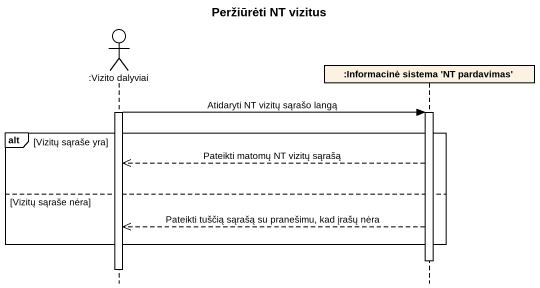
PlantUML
@startuml
title Peržiūrėti NT vizitus
hide footbox
actor ":Vizito dalyviai" as Vizito_dalyviai
participant ":Informacinė sistema 'NT pardavimas'" as Informacinė_sistema_NT

activate Vizito_dalyviai
Vizito_dalyviai -> Informacinė_sistema_NT : Atidaryti NT vizitų sąrašo langą
activate Informacinė_sistema_NT
alt Vizitų sąraše yra
  Informacinė_sistema_NT -->> Vizito_dalyviai : Pateikti matomų NT vizitų sąrašą
else Vizitų sąraše nėra
  Informacinė_sistema_NT -->> Vizito_dalyviai : Pateikti tuščią sąrašą su pranešimu, kad įrašų nėra
end
deactivate Informacinė_sistema_NT
deactivate Vizito_dalyviai
@enduml
